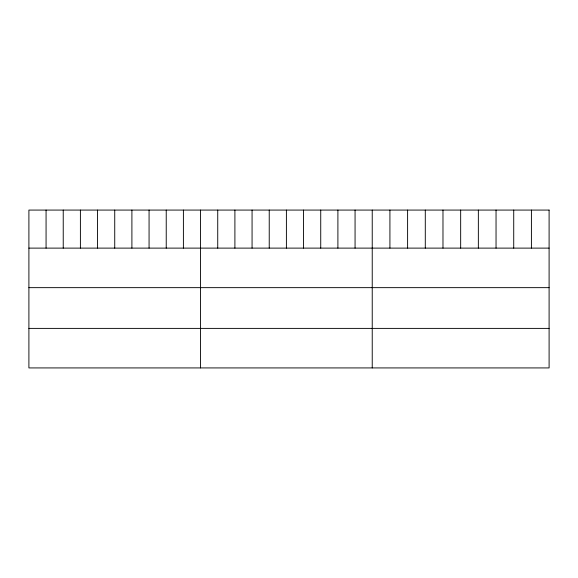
<?xml version="1.0" encoding="UTF-8"?>
<svg xmlns="http://www.w3.org/2000/svg" width="578" height="578" viewBox="0 0 578 578"><rect width="100%" height="100%" fill="white"/><g stroke="black" fill="none" stroke-linecap="round" stroke-linejoin="round"><path stroke-width="0.87" d="M28.9 248.114L549.1 248.114M28.9 287.649L549.1 287.649M28.9 328.391L549.1 328.391M531.413 210.074L531.413 248.114M513.726 210.074L513.726 248.114M496.04 210.074L496.04 248.114M478.353 210.074L478.353 248.114M460.666 210.074L460.666 248.114M442.979 210.074L442.979 248.114M425.292 210.074L425.292 248.114M407.606 210.074L407.606 248.114M389.919 210.074L389.919 248.114M372.232 210.074L372.232 367.926M355.065 210.074L355.065 248.114M337.899 210.074L337.899 248.114M320.732 210.074L320.732 248.114M303.566 210.074L303.566 248.114M286.399 210.074L286.399 248.114M269.232 210.074L269.232 248.114M252.066 210.074L252.066 248.114M234.899 210.074L234.899 248.114M217.733 210.074L217.733 248.114M200.566 210.074L200.566 367.926M183.399 210.074L183.399 248.114M166.233 210.074L166.233 248.114M149.066 210.074L149.066 248.114M131.9 210.074L131.9 248.114M114.733 210.074L114.733 248.114M97.566 210.074L97.566 248.114M80.4 210.074L80.4 248.114M63.233 210.074L63.233 248.114M46.067 210.074L46.067 248.114M549.1 210.074L28.9 210.074L28.9 367.926L549.1 367.926L549.1 210.074"/></g></svg>
